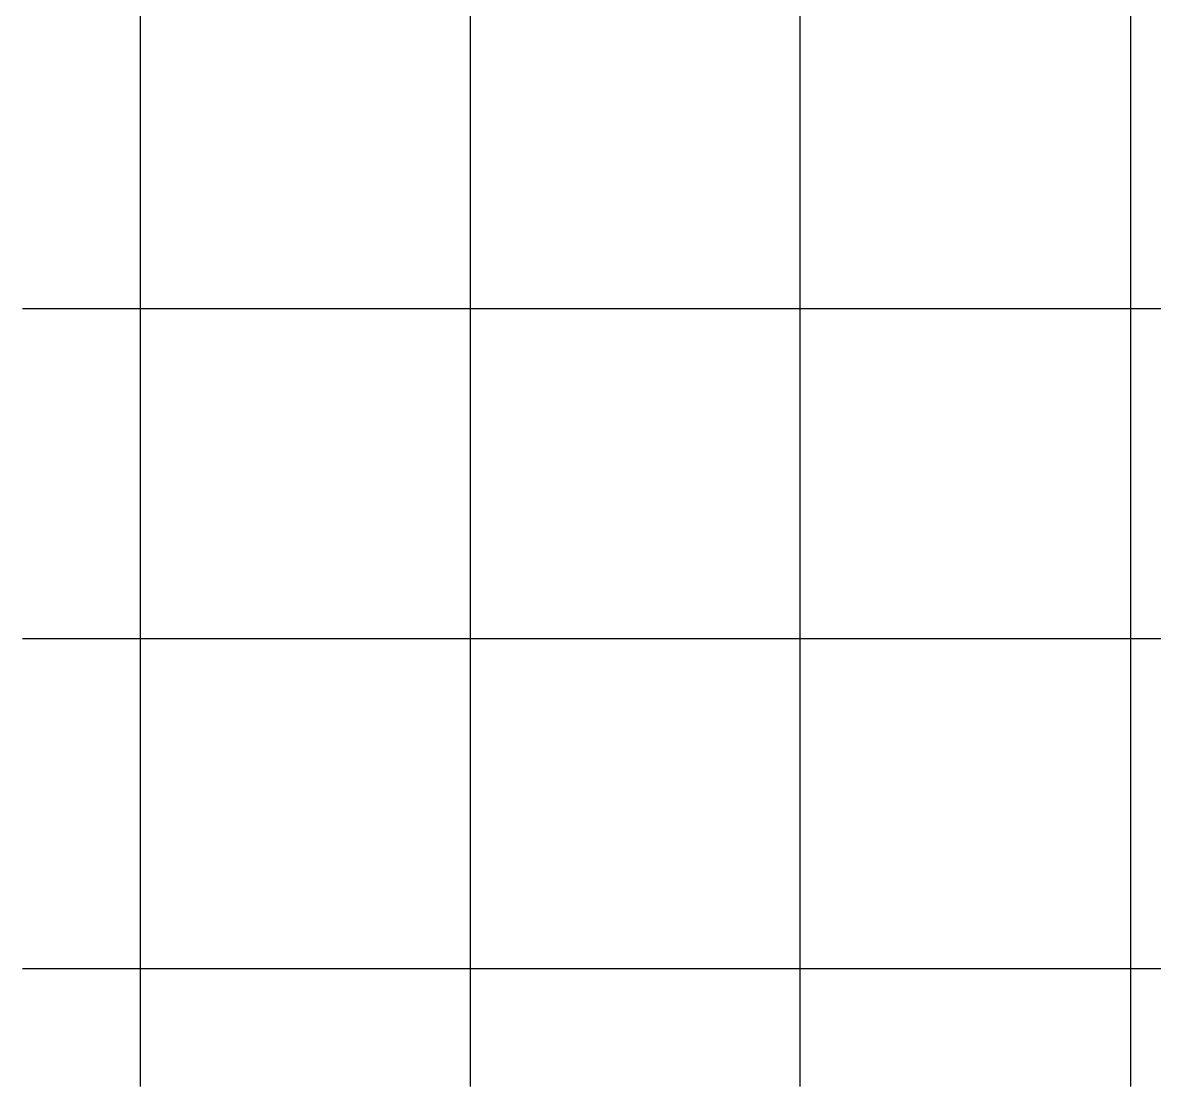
# Model space of a CAD drawing. Header units: millimetres. Extents: x 18694 to 89916, y 18694 to 89916.
# Drawn here: x 18694 to 50039, y 18694 to 48157 of the extents above; entities that cross this region are included whole.
import ezdxf

# ---------------------------------------------------------------- set-up
doc = ezdxf.new("R2010")
doc.units = ezdxf.units.MM
doc.header["$MEASUREMENT"] = 0
doc.layers.add('GRIDLN', color=7, linetype='Continuous')

msp = doc.modelspace()

# ---------------------------------------------------------------- linework, layer by layer
at = {"layer": 'GRIDLN', "color": 9}
for p, q in [((21945.6, 88696.8), (21945.6, 18694.4)), ((31089.6, 88696.8), (31089.6, 18694.4)), ((31089.6, 88696.8), (31089.6, 18694.4)), ((40220.9, 88696.8), (40220.9, 18694.4)), ((49377.6, 88696.8), (49377.6, 18694.4)), ((88696.8, 40233.6), (18694.4, 40233.6)), ((88696.8, 31089.6), (18694.4, 31089.6)), ((88696.8, 31089.6), (18694.4, 31089.6)), ((88696.8, 21945.6), (18694.4, 21945.6)), ((88764.859529, 21945.6), (18762.459529, 21945.6))]:
    msp.add_line(p, q, dxfattribs=at)

doc.saveas('drawing.dxf')
